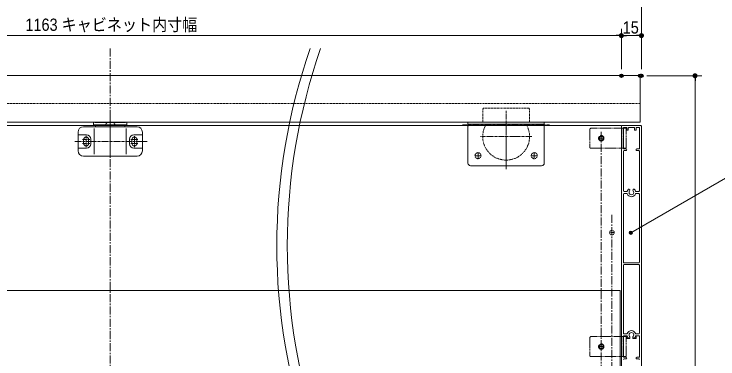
# Model space of a CAD drawing. Units: millimetres, scale not verified. Extents: x -1516 to 1516, y -761 to 761.
# Drawn here: x -512 to 13, y 94 to 351 of the extents above; entities that cross this region are included whole.
import ezdxf
from ezdxf.enums import TextEntityAlignment as Align

# ---------------------------------------------------------------- set-up
doc = ezdxf.new("R2010")
doc.units = ezdxf.units.MM
doc.header["$LTSCALE"] = 5
doc.header["$PDMODE"] = 32
doc.header["$PDSIZE"] = 2.5
for name, pattern in [('USER1', [9.172222, 5.997222, -1.058333, 1.058333, -1.058333]), ('USER2', [2.91, 1.76, -0.4, 0.35, -0.4]), ('USER3', [10.5, 8, -0.5, 0.5, -0.5, 0.5, -0.5]), ('USER4', [1.11, 0.71, -0.4])]:
    doc.linetypes.add(name, pattern=pattern)
for name, color, linetype, lineweight in [('0-0_3一般', 7, 'Continuous', 15), ('0-1_2寸法-3', 7, 'Continuous', 15), ('0-3_2寸法-1', 7, 'Continuous', 15), ('0-4_0', 7, 'Continuous', 25)]:
    doc.layers.add(name, color=color, linetype=linetype, lineweight=lineweight)
doc.layers.add('0-5_Defpoints', color=7, linetype='Continuous')
doc.styles.add('ＭＳ Ｐゴシック', font='')
doc.styles.get('ＭＳ Ｐゴシック').set_extended_font_data('MS PGothic')

# ---------------------------------------------------------------- blocks, each defined once
blk = doc.blocks.new('グループ')
at = {"layer": '0-0_3一般', "linetype": 'USER4'}
for p, q in [((1425, 1405), (1422.5, 1400.67)), ((1422.5, 1353), (1422.5, 1400.67)), ((1595, 1405), (1425, 1405)), ((1595, 1405), (1597.5, 1400.67)), ((1597.5, 1353), (1597.5, 1400.67))]:
    blk.add_line(p, q, dxfattribs=at)
at = {"layer": '0-0_3一般', "linetype": 'USER2'}
for p, q in [((1510, 1202.75), (1510, 1395.25)), ((1510, 1385.9), (1510, 1210.9)), ((1671.71, 1343), (1346.71, 1343)), ((1606.25, 1299), (1413.75, 1299)), ((1405, 1215.62), (1405, 1240.38)), ((1615, 1215.62), (1615, 1240.38)), ((1417.38, 1228), (1392.63, 1228)), ((1627.38, 1228), (1602.63, 1228))]:
    blk.add_line(p, q, dxfattribs=at)
at = {"layer": '0-0_3一般'}
for p, q in [((1367.5, 1345.5), (1367.5, 1353)), ((1422.5, 1353), (1367.5, 1353)), ((1376.16, 1340.5), (1367.5, 1345.5)), ((1652.5, 1345.5), (1367.5, 1345.5)), ((1370, 1340.5), (1432.97, 1340.5)), ((1643.84, 1340.5), (1376.16, 1340.5)), ((1643.84, 1340.5), (1376.16, 1340.5)), ((1643.84, 1340.5), (1376.16, 1340.5)), ((1643.84, 1340.5), (1376.16, 1340.5)), ((1597.5, 1353), (1422.5, 1353)), ((1652.5, 1353), (1597.5, 1353)), ((1652.5, 1345.5), (1643.84, 1340.5)), ((1652.5, 1345.5), (1652.5, 1353)), ((1367.5, 1200.5), (1367.5, 1338)), ((1652.5, 1338), (1652.5, 1200.5)), ((1642.5, 1190.5), (1377.5, 1190.5))]:
    blk.add_line(p, q, dxfattribs=at)
at = {"layer": '0-0_3一般', "linetype": 'USER3'}
blk.add_line((1510, 1211.5), (1505, 1211.5), dxfattribs=at)
at = {"layer": '0-0_3一般'}
blk.add_lwpolyline([(1432.97, 1340.5), (1587.03, 1340.5), (1650, 1340.5)], dxfattribs=at)
at = {"layer": '0-0_3一般', "linetype": 'USER2'}
blk.add_lwpolyline([(1510, 1299.5), (1510, 1211.5), (1510, 1177.87)], dxfattribs=at)
at = {"layer": '0-0_3一般', "linetype": 'USER4'}
for centre in [(1405, 1228), (1615, 1228)]:
    blk.add_circle(centre, 11.25, dxfattribs=at)
at = {"layer": '0-0_3一般'}
for centre, radius, start, end in [((1370, 1338), 2.5, 90, 180), ((1650, 1338), 2.5, 0, 90), ((1377.5, 1200.5), 10, 180, 270), ((1642.5, 1200.5), 10, 270, 0)]:
    blk.add_arc(centre, radius, start, end, dxfattribs=at)
at = {"layer": '0-0_3一般', "linetype": 'USER4'}
for start, end in [(151.68715, 270), (270, 28.31285)]:
    blk.add_arc((1510, 1299), 87.5, start, end, dxfattribs=at)
blk = doc.blocks.new('グループ-2')
at = {"layer": '0-0_3一般'}
for p, q in [((2012.5, 1340.5), (1942.5, 1340.5)), ((1940, 1338), (1940, 310)), ((1960, 1333), (1947.5, 1333)), ((1960, 1333), (1960, 1324.5)), ((1961.5, 1323), (1964.5, 1323)), ((1966, 1324.5), (1966, 1331.5)), ((1987.5, 1333), (1967.5, 1333)), ((1989, 1331.5), (1989, 1324.5)), ((1990.5, 1323), (1993.5, 1323)), ((1995, 1333), (2007.5, 1333)), ((1995, 1324.5), (1995, 1333)), ((2007.5, 1253), (2007.5, 1333)), ((2015, 374), (2015, 1338)), ((1947.5, 1244.5), (1947.5, 1096.75)), ((1957, 1247), (1950, 1247)), ((2007.5, 1253), (1998, 1253)), ((1998, 1247), (2005, 1247)), ((2007.5, 1096.75), (2007.5, 1244.5)), ((1947.5, 1084.25), (1947.5, 830)), ((1960.54, 1094.25), (1950, 1094.25)), ((1950, 1086.75), (1960.54, 1086.75)), ((2005, 1094.25), (1994.46, 1094.25)), ((1994.46, 1086.75), (2005, 1086.75)), ((2007.5, 830), (2007.5, 1084.25)), ((1947.5, 819), (1947.5, 564.75)), ((2005, 827.5), (1950, 827.5)), ((1950, 821.5), (2005, 821.5)), ((2007.5, 564.75), (2007.5, 819)), ((1960.54, 562.25), (1950, 562.25)), ((2005, 562.25), (1994.46, 562.25)), ((1995, 546.25), (1995, 554.75)), ((1995, 554.75), (2007.5, 554.75)), ((2007.5, 474.75), (2007.5, 554.75)), ((1961.5, 544.75), (1966, 544.75)), ((1970.48, 544.75), (1966, 544.75)), ((1971.98, 550.02), (1971.98, 546.25)), ((1983.02, 550.02), (1983.02, 546.25)), ((1984.52, 544.75), (1989, 544.75)), ((1989, 544.75), (1993.5, 544.75)), ((1998, 474.75), (2007.5, 474.75)), ((1957, 468.75), (1950, 468.75)), ((2005, 468.75), (1998, 468.75))]:
    blk.add_line(p, q, dxfattribs=at)
at = {"layer": '0-0_3一般', "linetype": 'USER3'}
for p, q in [((1960, 554.75), (1961.69, 554.75)), ((1993.31, 554.75), (1995, 554.75)), ((1966, 544.75), (1966, 547.02)), ((1989, 547.02), (1989, 544.75))]:
    blk.add_line(p, q, dxfattribs=at)
at = {"layer": '0-0_3一般'}
for points in [[(1947.5, 1333), (1947.5, 1253), (1957, 1253)], [(1947.5, 554.75), (1960, 554.75), (1960, 546.25)], [(1947.5, 554.75), (1947.5, 474.75), (1957, 474.75)]]:
    blk.add_lwpolyline(points, dxfattribs=at)
for centre, radius, start, end in [((1942.5, 1338), 2.5, 90, 180), ((2012.5, 1338), 2.5, 0, 90), ((1961.5, 1324.5), 1.5, 180, 270), ((1964.5, 1324.5), 1.5, 270, 0), ((1967.5, 1331.5), 1.5, 90, 180), ((1987.5, 1331.5), 1.5, 0, 90), ((1990.5, 1324.5), 1.5, 180, 270), ((1993.5, 1324.5), 1.5, 270, 0), ((1950, 1244.5), 2.5, 90, 180), ((1957, 1250), 3, 0, 90), ((1957, 1250), 3, 270, 0), ((1998, 1250), 3, 90, 180), ((1998, 1250), 3, 180, 270), ((2005, 1244.5), 2.5, 0, 90), ((1950, 1096.75), 2.5, 180, 270), ((1950, 1084.25), 2.5, 90, 180), ((1960.54, 1095.75), 1.5, 270, 342.79601), ((1960.54, 1085.25), 1.5, 17.20399, 90), ((1977.5, 1090.5), 16.25, 130.5698, 162.79601), ((1977.5, 1090.5), 16.25, 197.20399, 342.79601), ((1967.98, 1098.98), 4, 318.28389, 105.23813), ((1977.5, 1090.5), 8.75, 138.28389, 41.71611), ((1987.02, 1098.98), 4, 74.76187, 221.71611), ((1977.5, 1090.5), 16.25, 17.20399, 49.4302), ((1994.46, 1095.75), 1.5, 197.20399, 270), ((1994.46, 1085.25), 1.5, 90, 162.79601), ((2005, 1096.75), 2.5, 270, 0), ((2005, 1084.25), 2.5, 0, 90), ((1950, 830), 2.5, 180, 270), ((1950, 819), 2.5, 90, 180), ((2005, 830), 2.5, 270, 0), ((2005, 819), 2.5, 0, 90), ((1950, 564.75), 2.5, 180, 270), ((1960.54, 563.75), 1.5, 270, 342.79601), ((1977.5, 558.5), 16.25, 17.20399, 162.79601), ((1977.5, 558.5), 8.75, 318.28389, 221.71611), ((1967.98, 550.02), 4, 0, 41.71611), ((1987.02, 550.02), 4, 138.28389, 180), ((1994.46, 563.75), 1.5, 197.20399, 270), ((2005, 564.75), 2.5, 270, 0), ((1961.5, 546.25), 1.5, 180, 270), ((1970.48, 546.25), 1.5, 270, 0), ((1984.52, 546.25), 1.5, 180, 270), ((1993.5, 546.25), 1.5, 270, 0), ((1957, 471.75), 3, 0, 90), ((1998, 471.75), 3, 90, 180), ((1950, 466.25), 2.5, 90, 180), ((1957, 471.75), 3, 270, 0), ((1998, 471.75), 3, 180, 270), ((2005, 466.25), 2.5, 0, 90)]:
    blk.add_arc(centre, radius, start, end, dxfattribs=at)
at = {"layer": '0-0_3一般', "linetype": 'USER3'}
for centre, radius, start, end in [((1977.5, 558.5), 16.25, 193.34236, 224.95254), ((1977.5, 558.5), 16.25, 315.04746, 346.65764), ((1977.5, 558.5), 16.25, 224.95254, 229.4302), ((1967.98, 550.02), 4, 254.76187, 0), ((1987.02, 550.02), 4, 180, 285.23813), ((1977.5, 558.5), 16.25, 310.5698, 315.04746)]:
    blk.add_arc(centre, radius, start, end, dxfattribs=at)
blk = doc.blocks.new('グループ-3')
at = {"layer": '0-0_3一般', "linetype": 'USER3'}
for p, q in [((1822, 1325.5), (1822, 1260.5)), ((1953.5, 1330.5), (1827, 1330.5)), ((1947, 1255.5), (1947, 1330.5)), ((1876, 1293), (1854, 1293)), ((1865, 1282), (1865, 1304)), ((1827, 1255.5), (1953.5, 1255.5)), ((1953.5, 552.25), (1827, 552.25)), ((1947, 477.25), (1947, 552.25)), ((1958.5, 552.25), (1953.5, 552.25)), ((1958.5, 477.25), (1958.5, 552.25)), ((1822, 547.25), (1822, 482.25)), ((1865, 503.75), (1865, 525.75)), ((1876, 514.75), (1854, 514.75)), ((1827, 477.25), (1953.5, 477.25)), ((1953.5, 477.25), (1958.5, 477.25))]:
    blk.add_line(p, q, dxfattribs=at)
at = {"layer": '0-0_3一般', "linetype": 'USER1'}
blk.add_line((1865, -637.96), (1865, 1317.04), dxfattribs=at)
at = {"layer": '0-0_3一般', "linetype": 'USER3'}
blk.add_lwpolyline([(1953.5, 1255.5), (1958.5, 1255.5), (1958.5, 1330.5), (1953.5, 1330.5)], dxfattribs=at)
for centre, radius in [((1865, 1293), 10), ((1865, 1293), 7.5), ((1865, 514.75), 10), ((1865, 514.75), 7.5)]:
    blk.add_circle(centre, radius, dxfattribs=at)
for centre, start, end in [((1827, 1325.5), 90, 180), ((1827, 1260.5), 180, 270), ((1827, 547.25), 90, 180), ((1827, 482.25), 180, 270)]:
    blk.add_arc(centre, 5, start, end, dxfattribs=at)
blk = doc.blocks.new('グループ-4')
at = {"layer": '0-0_3一般', "linetype": 'USER2'}
for p, q in [((32.5, 1367.46), (32.5, 1221.36)), ((-44, 1288.5), (-71, 1288.5)), ((-57.5, 1301.75), (-57.5, 1260.25)), ((136, 1288.5), (109, 1288.5)), ((122.5, 1259.75), (122.5, 1301.75)), ((170.64, 1281), (-101.36, 1281)), ((-44, 1273.5), (-71, 1273.5)), ((136, 1273.5), (109, 1273.5)), ((32.5, -540.86), (32.5, -686.96)), ((-101.36, -600.5), (170.64, -600.5)), ((-71, -593), (-44, -593)), ((-57.5, -579.75), (-57.5, -621.25)), ((109, -593), (136, -593)), ((122.5, -621.25), (122.5, -579.25)), ((-71, -608), (-44, -608)), ((109, -608), (136, -608))]:
    blk.add_line(p, q, dxfattribs=at)
at = {"layer": '0-0_3一般'}
for p, q in [((-87.5, 1246), (-87.5, 1316)), ((-67.5, 1336), (132.5, 1336)), ((-27.5, 1233.46), (-27.5, 1328.96)), ((92.5, 1328.96), (92.5, 1233.46)), ((152.5, 1316), (152.5, 1246)), ((-56, 1306), (-87.5, 1306)), ((-67, 1273.25), (-67, 1288.75)), ((-48, 1273.25), (-48, 1288.75)), ((-40, 1272), (-40, 1290)), ((105, 1290), (105, 1272)), ((113, 1288.75), (113, 1273.25)), ((152.5, 1306), (121, 1306)), ((132, 1288.75), (132, 1273.25)), ((-87.5, 1256), (-56, 1256)), ((121, 1256), (152.5, 1256)), ((132.5, 1226), (-67.5, 1226)), ((-67.5, -545.5), (132.5, -545.5)), ((-87.5, -635.5), (-87.5, -565.5)), ((-56, -575.5), (-87.5, -575.5)), ((-27.5, -648.46), (-27.5, -552.96)), ((92.5, -552.96), (92.5, -648.46)), ((152.5, -575.5), (121, -575.5)), ((152.5, -565.5), (152.5, -635.5)), ((-67, -608.25), (-67, -592.75)), ((-48, -608.25), (-48, -592.75)), ((-40, -609.5), (-40, -591.5)), ((105, -591.5), (105, -609.5)), ((113, -592.75), (113, -608.25)), ((132, -592.75), (132, -608.25)), ((-87.5, -625.5), (-56, -625.5)), ((121, -625.5), (152.5, -625.5)), ((132.5, -655.5), (-67.5, -655.5))]:
    blk.add_line(p, q, dxfattribs=at)
for points in [[(87.5, 1336), (87.5, 1343.5), (-22.5, 1343.5), (-22.5, 1336)], [(-22.5, -655.5), (-22.5, -663), (87.5, -663), (87.5, -655.5)]]:
    blk.add_lwpolyline(points, dxfattribs=at)
for centre, radius, start, end in [((-67.5, 1316), 20, 90, 180), ((132.5, 1316), 20, 0, 90), ((-57.75, 1288.5), 9.25, 88.45184, 178.45184), ((-57.25, 1288.5), 9.25, 1.54816, 91.54816), ((-56, 1290), 16, 0, 90), ((121, 1290), 16, 90, 180), ((122.25, 1288.5), 9.25, 88.45184, 178.45184), ((122.75, 1288.5), 9.25, 1.54816, 91.54816), ((-57.75, 1273.5), 9.25, 181.54816, 271.54816), ((-57.25, 1273.5), 9.25, 268.45184, 358.45184), ((-56, 1272), 16, 270, 0), ((121, 1272), 16, 180, 270), ((122.25, 1273.5), 9.25, 181.54816, 271.54816), ((122.75, 1273.5), 9.25, 268.45184, 358.45184), ((-67.5, 1246), 20, 180, 270), ((132.5, 1246), 20, 270, 0), ((-67.5, -565.5), 20, 90, 180), ((132.5, -565.5), 20, 0, 90), ((-56, -591.5), 16, 0, 90), ((121, -591.5), 16, 90, 180), ((-57.75, -593), 9.25, 88.45184, 178.45184), ((-57.25, -593), 9.25, 1.54816, 91.54816), ((122.25, -593), 9.25, 88.45184, 178.45184), ((122.75, -593), 9.25, 1.54816, 91.54816), ((-57.75, -608), 9.25, 181.54816, 271.54816), ((-57.25, -608), 9.25, 268.45184, 358.45184), ((-56, -609.5), 16, 270, 0), ((121, -609.5), 16, 180, 270), ((122.25, -608), 9.25, 181.54816, 271.54816), ((122.75, -608), 9.25, 268.45184, 358.45184), ((-67.5, -635.5), 20, 180, 270), ((132.5, -635.5), 20, 270, 0)]:
    blk.add_arc(centre, radius, start, end, dxfattribs=at)
blk = doc.blocks.new('グループ-5')
at = {"layer": '0-0_3一般'}
for p, q in [((-30, 1343.5), (-30, 1353)), ((95, 1343.5), (-30, 1343.5)), ((90, 1351.5), (95, 1353)), ((95, 1353), (95, 1343.5)), ((-30, -663), (95, -663)), ((-30, -672.5), (-30, -663)), ((95, -672.5), (90, -671)), ((95, -663), (95, -672.5))]:
    blk.add_line(p, q, dxfattribs=at)
at = {"layer": '0-0_3一般', "linetype": 'USER4'}
for p, q in [((14.5, 1343.5), (19.5, 1351.5)), ((45.5, 1351.5), (50.5, 1343.5)), ((19.5, -671), (14.5, -663)), ((50.5, -663), (45.5, -671))]:
    blk.add_line(p, q, dxfattribs=at)
at = {"layer": '0-0_3一般', "linetype": 'USER2'}
for p, q in [((32.5, 1357.5), (32.5, 1337.2)), ((32.5, -656.7), (32.5, -677))]:
    blk.add_line(p, q, dxfattribs=at)
at = {"layer": '0-0_3一般'}
for points in [[(-30, 1353), (-25, 1351.5), (90, 1351.5)], [(90, -671), (-25, -671), (-30, -672.5)]]:
    blk.add_lwpolyline(points, dxfattribs=at)
blk = doc.blocks.new('グループ-8')
at = {"layer": '0-0_3一般'}
for centre, radius, start, end in [((2893.86, 891.98), 2239.65, 160.81422, 199.18578), ((2932.8, 891.98), 2239.65, 160.81422, 199.18578), ((-807.01, -395.77), 1678.86, 340.81422, 19.18578), ((-768.07, -395.77), 1678.86, 340.81422, 19.18578)]:
    blk.add_arc(centre, radius, start, end, dxfattribs=at)
blk = doc.blocks.new('グループ-9')
at = {"layer": '0-0_3一般', "linetype": 'USER1'}
for p, q in [((32.5, 1628), (32.5, -947.5)), ((1905, 1006.65), (1905, -343.35))]:
    blk.add_line(p, q, dxfattribs=at)
at = {"layer": '0-0_3一般'}
for p, q in [((-1945, 1528), (2010, 1528)), ((2010, 1528), (2010, 1423)), ((2010, 1528), (2010, 1423)), ((2010, 1528), (2010, 1423)), ((2010, 1528), (2010, 1423)), ((2010, 1528), (2010, 1423)), ((2010, 1528), (2010, 1423)), ((2010, 1528), (2010, 1423)), ((2010, 1528), (2010, 1423)), ((2010, 1528), (2010, 1423)), ((2010, 1528), (2010, 1423)), ((2010, 1528), (2010, 1423)), ((2010, 1528), (2010, 1423)), ((2010, 1528), (2010, 1423)), ((2010, 1528), (2010, 1423)), ((2010, 1528), (2010, 1423)), ((2010, 1528), (2010, 1423)), ((2010, 1528), (2010, 1423)), ((2010, 1528), (2010, 1423)), ((2010, 1528), (2010, 1423)), ((2010, 1528), (2010, 1423)), ((2010, 1528), (2010, 1423)), ((2010, 1528), (2010, 1423)), ((2010, 1528), (2010, 1423)), ((2010, 1528), (2010, 1423)), ((2010, 1528), (2010, 1423)), ((2010, 1528), (2010, 1423)), ((2010, 1528), (2010, 1423)), ((2010, 1528), (2010, 1423)), ((2010, 1528), (2010, 1423)), ((2010, 1528), (2010, 1423)), ((2010, 1528), (2010, 1423)), ((2010, 1528), (2010, 1423)), ((2010, 1528), (2010, 1423)), ((2010, 1528), (2010, 1423)), ((2010, 1528), (2010, 1423)), ((2010, 1528), (2010, 1423)), ((2010, 1528), (2010, 1423)), ((2010, 1528), (2010, 1423)), ((2010, 1528), (2010, 1423)), ((2010, 1528), (2010, 1423)), ((2010, 1528), (2010, 1423)), ((2010, 1423), (2010, 1353)), ((2010, 1423), (2010, 1353)), ((2010, 1423), (2010, 1353)), ((2010, 1423), (2010, 1353)), ((2010, 1423), (2010, 1353)), ((2010, 1423), (2010, 1353)), ((2010, 1423), (2010, 1353)), ((2010, 1423), (2010, 1353)), ((2010, 1423), (2010, 1353)), ((2010, 1423), (2010, 1353)), ((2010, 1423), (2010, 1353)), ((2010, 1423), (2010, 1353)), ((2010, 1423), (2010, 1353)), ((2010, 1423), (2010, 1353)), ((2010, 1423), (2010, 1353)), ((2010, 1423), (2010, 1353)), ((2010, 1423), (2010, 1353)), ((2010, 1423), (2010, 1353)), ((2010, 1423), (2010, 1353)), ((2010, 1423), (2010, 1353)), ((2010, 1423), (2010, 1353)), ((2010, 1423), (2010, 1353)), ((2010, 1423), (2010, 1353)), ((2010, 1423), (2010, 1353)), ((2010, 1423), (2010, 1353)), ((2010, 1423), (2010, 1353)), ((2010, 1423), (2010, 1353)), ((2010, 1423), (2010, 1353)), ((2010, 1423), (2010, 1353)), ((2010, 1423), (2010, 1353)), ((2010, 1423), (2010, 1353)), ((2010, 1423), (2010, 1353)), ((2010, 1423), (2010, 1353)), ((2010, 1423), (2010, 1353)), ((2010, 1423), (2010, 1353)), ((2010, 1423), (2010, 1353)), ((2010, 1423), (2010, 1353)), ((2010, 1423), (2010, 1353)), ((2010, 1423), (2010, 1353)), ((2010, 1423), (2010, 1353)), ((-1875, 1340.5), (1940, 1340.5)), ((1942.5, 1340.5), (2012.5, 1340.5)), ((1942.5, 1340.5), (2012.5, 1340.5)), ((-1870, 725), (1935, 725)), ((1935, 725), (1935, -45))]:
    blk.add_line(p, q, dxfattribs=at)
at = {"layer": '0-0_3一般', "linetype": 'USER4'}
blk.add_line((2010, 1423), (-1945, 1423), dxfattribs=at)
blk.add_line((2010, 1423), (-1945, 1423), dxfattribs=at)
at = {"layer": '0-0_3一般', "linetype": 'USER2'}
for p, q in [((1905, 930.88), (1905, 950.13)), ((1914.63, 940.5), (1895.38, 940.5))]:
    blk.add_line(p, q, dxfattribs=at)
at = {"layer": '0-0_3一般'}
blk.add_lwpolyline([(2010, 1353), (-1945, 1353), (-1945, 1423)], dxfattribs=at)
at = {"layer": '0-0_3一般', "linetype": 'USER4'}
blk.add_circle((1905, 940.5), 8.75, dxfattribs=at)
at = {"layer": '0-0_3一般'}
for name in ['グループ-8', 'グループ', 'グループ-4', 'グループ-2', 'グループ-5', 'グループ-3']:
    blk.add_blockref(name, (0, 0), dxfattribs=at)
blk = doc.blocks.new('_Dot')
at = {"layer": '0-4_0'}
blk.add_line((-2.5, 0), (-5, 0), dxfattribs=at)
for points in [[(0, 0), (-2.5, 0), (-2.48, 0.313)], [(0, 0), (-2.48, -0.313), (-2.5, 0)], [(0, 0), (-2.48, 0.313), (-2.421, 0.622)], [(0, 0), (-2.421, -0.622), (-2.48, -0.313)], [(0, 0), (-2.421, 0.622), (-2.324, 0.92)], [(0, 0), (-2.324, -0.92), (-2.421, -0.622)], [(0, 0), (-2.324, 0.92), (-2.191, 1.204)], [(0, 0), (-2.191, -1.204), (-2.324, -0.92)], [(0, 0), (-2.191, 1.204), (-2.023, 1.469)], [(0, 0), (-2.023, -1.469), (-2.191, -1.204)], [(0, 0), (-2.023, 1.469), (-1.822, 1.711)], [(0, 0), (-1.822, -1.711), (-2.023, -1.469)], [(0, 0), (-1.822, 1.711), (-1.594, 1.926)], [(0, 0), (-1.594, -1.926), (-1.822, -1.711)], [(0, 0), (-1.594, 1.926), (-1.34, 2.111)], [(0, 0), (-1.34, -2.111), (-1.594, -1.926)], [(0, 0), (-1.34, 2.111), (-1.064, 2.262)], [(0, 0), (-1.064, -2.262), (-1.34, -2.111)], [(0, 0), (-1.064, 2.262), (-0.773, 2.378)], [(0, 0), (-0.773, -2.378), (-1.064, -2.262)], [(0, 0), (-0.773, 2.378), (-0.468, 2.456)], [(0, 0), (-0.468, -2.456), (-0.773, -2.378)], [(0, 0), (-0.468, 2.456), (-0.157, 2.495)], [(0, 0), (-0.157, -2.495), (-0.468, -2.456)], [(0, 0), (-0.157, 2.495), (0.157, 2.495)], [(0, 0), (0.157, -2.495), (-0.157, -2.495)], [(0, 0), (0.157, 2.495), (0.468, 2.456)], [(0, 0), (0.468, 2.456), (0.773, 2.378)], [(0, 0), (0.773, 2.378), (1.064, 2.262)], [(0, 0), (1.064, 2.262), (1.34, 2.111)], [(0, 0), (1.34, 2.111), (1.594, 1.926)], [(0, 0), (1.594, 1.926), (1.822, 1.711)], [(0, 0), (1.822, 1.711), (2.023, 1.469)], [(0, 0), (2.023, 1.469), (2.191, 1.204)], [(0, 0), (2.191, 1.204), (2.324, 0.92)], [(0, 0), (2.324, 0.92), (2.421, 0.622)], [(0, 0), (2.421, 0.622), (2.48, 0.313)], [(0, 0), (2.48, 0.313), (2.5, 0)], [(0, 0), (0.468, -2.456), (0.157, -2.495)], [(0, 0), (0.773, -2.378), (0.468, -2.456)], [(0, 0), (1.064, -2.262), (0.773, -2.378)], [(0, 0), (1.34, -2.111), (1.064, -2.262)], [(0, 0), (1.594, -1.926), (1.34, -2.111)], [(0, 0), (1.822, -1.711), (1.594, -1.926)], [(0, 0), (2.023, -1.469), (1.822, -1.711)], [(0, 0), (2.191, -1.204), (2.023, -1.469)], [(0, 0), (2.324, -0.92), (2.191, -1.204)], [(0, 0), (2.421, -0.622), (2.324, -0.92)], [(0, 0), (2.48, -0.313), (2.421, -0.622)], [(0, 0), (2.5, 0), (2.48, -0.313)]]:
    blk.add_solid(points, dxfattribs=at)

msp = doc.modelspace()

# ---------------------------------------------------------------- hatches: boundary and pattern name
at = {"layer": '0-1_2寸法-3'}
msp.add_hatch(color=256, dxfattribs=at).paths.add_polyline_path([(-50.623, 188, 1), (-53.127, 188, 1)])

# ---------------------------------------------------------------- linework, layer by layer
msp.add_line((-51.875, 188), (46.125, 244.58), dxfattribs=at)
msp.add_circle((-51.875, 188), 1.252, dxfattribs=at)
at = {"layer": '0-3_2寸法-1'}
for p, q in [((-43.875, 340.3), (-43.875, 360.3)), ((-58.875, 310.3), (-58.875, 340.3)), ((-58.875, 310.3), (-58.875, 340.3)), ((-43.875, 310.3), (-43.875, 340.3)), ((-818.123, 335.3), (-62.627, 335.3)), ((-55.123, 335.3), (-47.627, 335.3)), ((-39.875, 305.3), (1.125, 305.3)), ((-3.875, -165.948), (-3.875, 301.548))]:
    msp.add_line(p, q, dxfattribs=at)
at = {"layer": '0-5_Defpoints'}
for p in [(-58.875, 335.3), (-43.875, 335.3), (-58.875, 305.3), (-44.875, 305.3), (-43.875, 305.3), (-3.875, 305.3)]:
    msp.add_point(p, dxfattribs=at)

# ---------------------------------------------------------------- block references
at = {"layer": '0-0_3一般', "xscale": 0.2, "yscale": 0.2}
msp.add_blockref('グループ-9', (-446.875, 0), dxfattribs=at)
at = {"layer": '0-3_2寸法-1', "xscale": 0.7503418, "yscale": 0.7503418}
for p in [(-58.875, 335.3), (-43.875, 335.3)]:
    msp.add_blockref('_Dot', p, dxfattribs=at)
for p, rotation in [((-58.875, 335.3), 180), ((-3.875, 305.3), 90)]:
    msp.add_blockref('_Dot', p, dxfattribs=dict(at, rotation=rotation))

# ---------------------------------------------------------------- texts
at = {"layer": '0-3_2寸法-1', "style": 'ＭＳ Ｐゴシック', "width": 0.9}
for s, p in [('1163 キャビネット内寸幅', (-503.677, 336.104)), ('15', (-57.857, 334.06))]:
    msp.add_text(s, height=9.164, dxfattribs=at).set_placement(p, align=Align.BOTTOM_LEFT)

doc.saveas('drawing.dxf')
